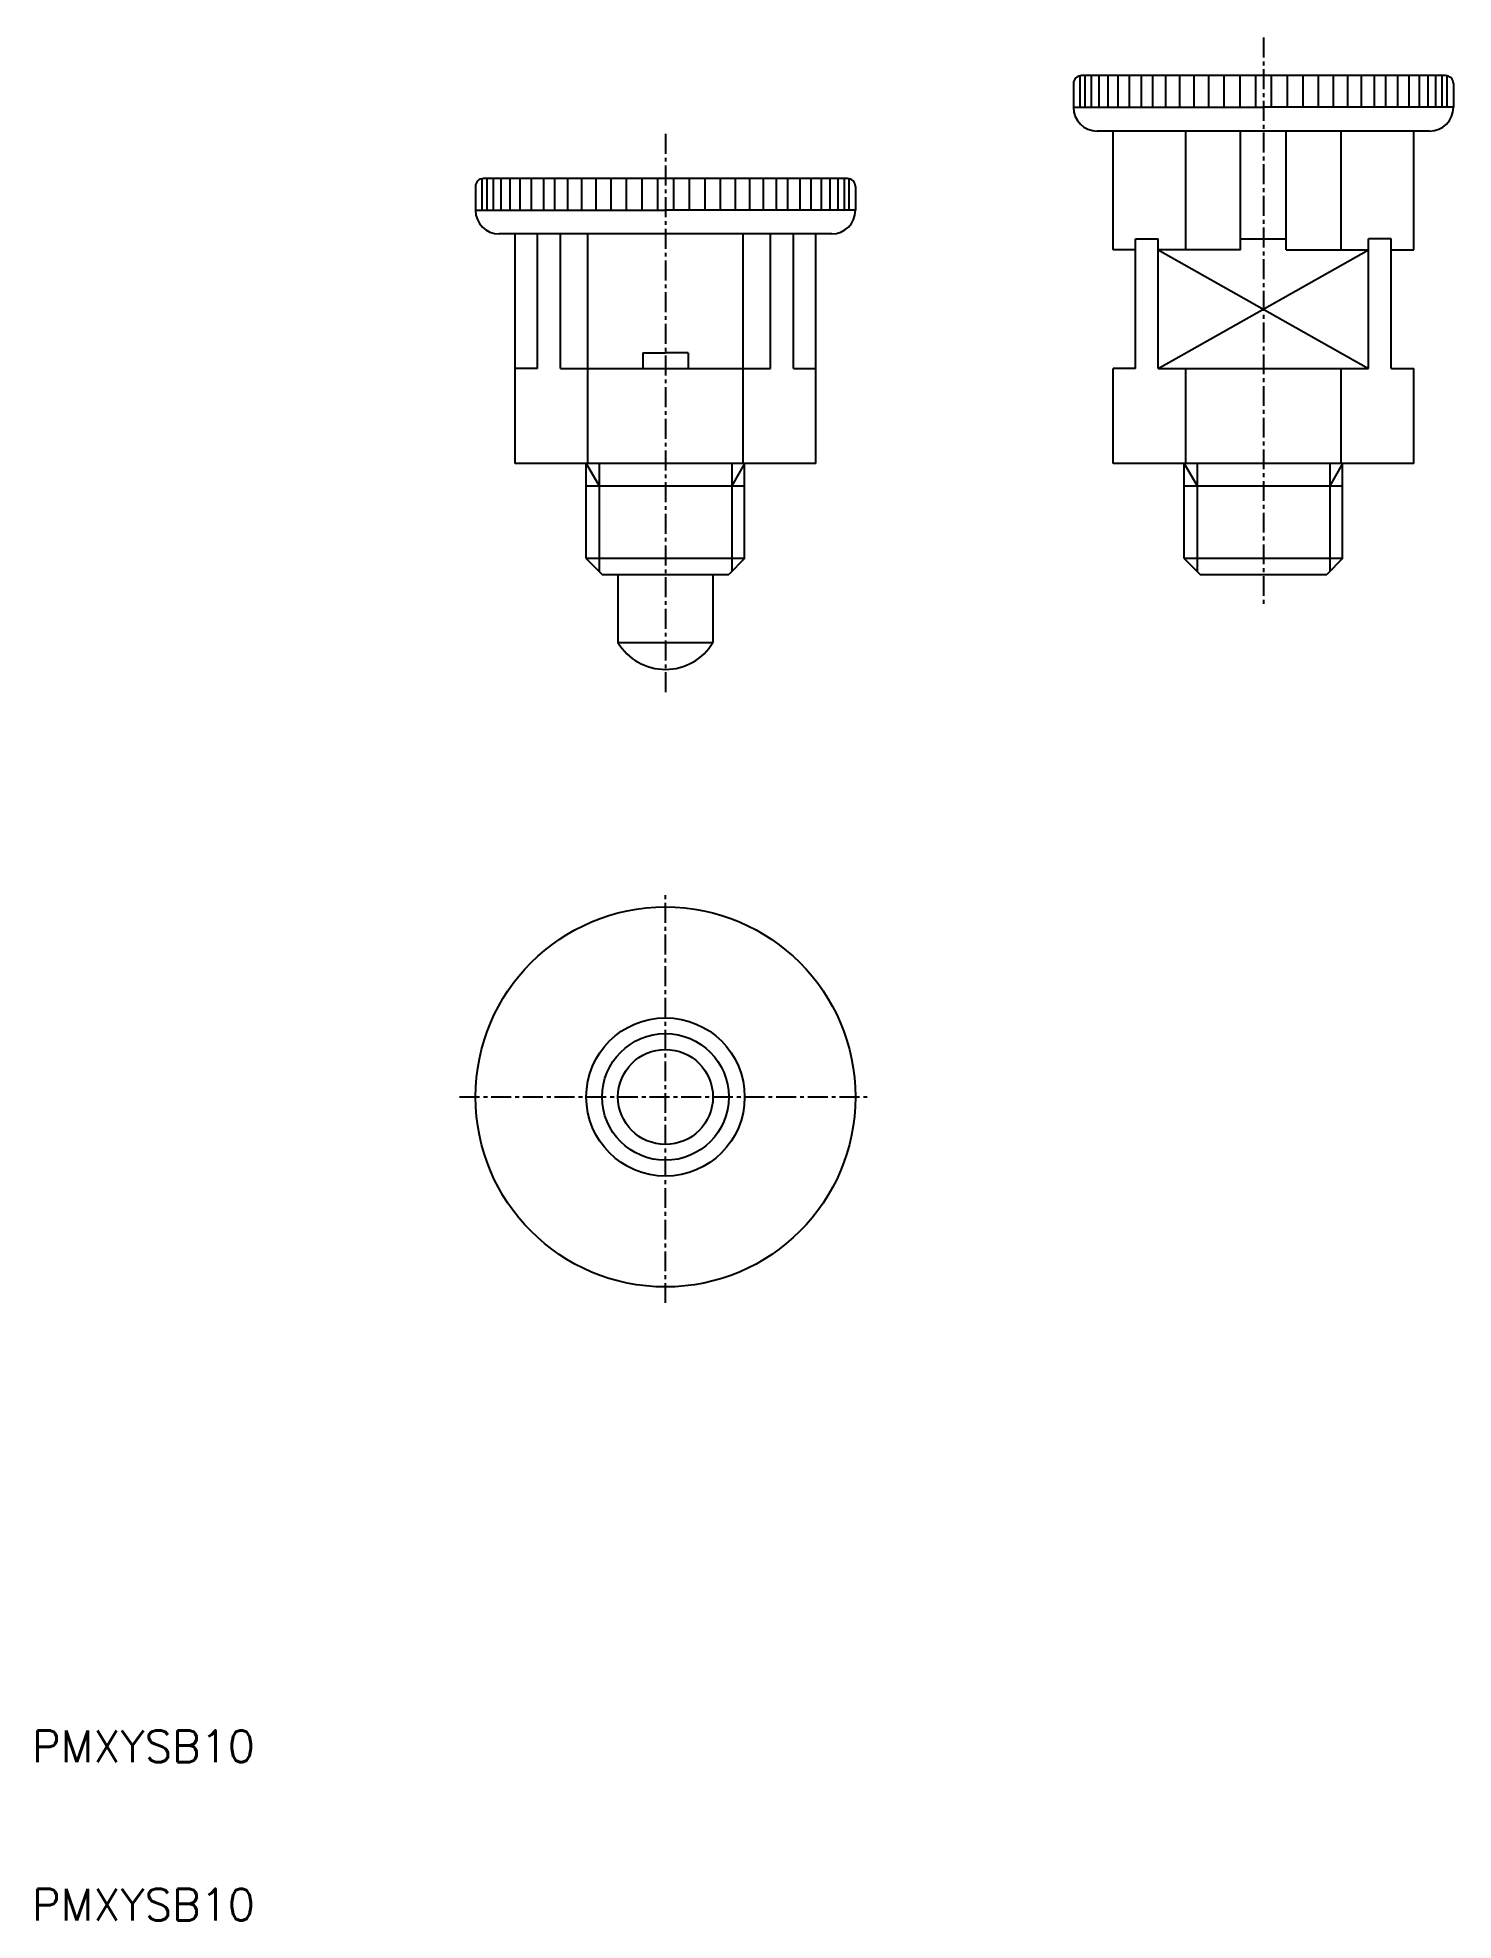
# Model space of a CAD drawing. Extents: x 10 to 100, y 10 to 129.
import ezdxf

# ---------------------------------------------------------------- set-up
doc = ezdxf.new("R2010")
doc.units = 0
doc.linetypes.add('CENTER', pattern=[2, 1.25, -0.25, 0.25, -0.25])
doc.layers.get('0').update_dxf_attribs({"linetype": 'CONTINUOUS'})
doc.layers.add('CENTER', color=1, linetype='CENTER')
doc.styles.get("Standard").update_dxf_attribs({"font": 'txt.shx'})

msp = doc.modelspace()

# ---------------------------------------------------------------- linework, layer by layer
at = {"color": 3, "linetype": 'CONTINUOUS'}
for p, q in [((76.18, 126.49), (76.18, 124.5)), ((76.49, 126.5), (76.49, 124.5)), ((76.89, 126.5), (76.89, 124.5)), ((77.38, 126.5), (77.38, 124.5)), ((77.94, 126.5), (77.94, 124.5)), ((78.58, 126.5), (78.58, 124.5)), ((79.28, 126.5), (79.28, 124.5)), ((80.05, 126.5), (80.05, 124.5)), ((80.77, 126.5), (80.77, 124.5)), ((81.59, 126.5), (81.59, 124.5)), ((82.46, 126.5), (82.46, 124.5)), ((83.37, 126.5), (83.37, 124.5)), ((84.31, 126.5), (84.31, 124.5)), ((85.28, 126.5), (85.28, 124.5)), ((86.27, 126.5), (86.27, 124.5)), ((87.27, 126.5), (87.27, 124.5)), ((88.27, 126.5), (88.27, 124.5)), ((89.27, 126.5), (89.27, 124.5)), ((90.26, 126.5), (90.26, 124.5)), ((91.23, 126.5), (91.23, 124.5)), ((92.17, 126.5), (92.17, 124.5)), ((93.08, 126.5), (93.08, 124.5)), ((93.95, 126.5), (93.95, 124.5)), ((94.77, 126.5), (94.77, 124.5)), ((95.48, 126.5), (95.48, 124.5)), ((96.25, 126.5), (96.25, 124.5)), ((96.96, 126.5), (96.96, 124.5)), ((97.6, 126.5), (97.6, 124.5)), ((98.16, 126.5), (98.16, 124.5)), ((98.64, 126.5), (98.64, 124.5)), ((99.04, 126.5), (99.04, 124.5)), ((99.36, 126.49), (99.36, 124.5)), ((75.77, 124.5), (87.77, 124.5)), ((99.77, 124.5), (87.77, 124.5)), ((82.86, 115.5), (82.86, 123)), ((92.68, 115.5), (92.68, 123)), ((38.41, 119.99), (38.41, 118)), ((38.72, 120), (38.72, 118)), ((39.12, 120), (39.12, 118)), ((39.61, 120), (39.61, 118)), ((40.17, 120), (40.17, 118)), ((40.81, 120), (40.81, 118)), ((41.51, 120), (41.51, 118)), ((42.29, 120), (42.29, 118)), ((43, 120), (43, 118)), ((43.82, 120), (43.82, 118)), ((44.69, 120), (44.69, 118)), ((45.6, 120), (45.6, 118)), ((46.54, 120), (46.54, 118)), ((47.51, 120), (47.51, 118)), ((48.5, 120), (48.5, 118)), ((49.5, 120), (49.5, 118)), ((50.5, 120), (50.5, 118)), ((51.5, 120), (51.5, 118)), ((52.49, 120), (52.49, 118)), ((53.46, 120), (53.46, 118)), ((54.4, 120), (54.4, 118)), ((55.31, 120), (55.31, 118)), ((56.18, 120), (56.18, 118)), ((57, 120), (57, 118)), ((57.71, 120), (57.71, 118)), ((58.49, 120), (58.49, 118)), ((59.19, 120), (59.19, 118)), ((59.83, 120), (59.83, 118)), ((60.39, 120), (60.39, 118)), ((60.88, 120), (60.88, 118)), ((61.28, 120), (61.28, 118)), ((61.59, 119.99), (61.59, 118)), ((38, 118), (50, 118)), ((62, 118), (50, 118)), ((41.92, 108), (41.92, 116.5)), ((43.36, 108), (43.36, 116.5)), ((45.09, 102), (45.09, 116.5)), ((54.91, 102), (54.91, 116.5)), ((56.64, 108), (56.64, 116.5)), ((58.08, 108), (58.08, 116.5)), ((81.13, 108), (94.41, 115.5)), ((81.13, 115.5), (94.41, 108)), ((48.56, 109), (48.56, 108)), ((48.56, 109), (50, 109)), ((51.44, 109), (50, 109)), ((51.44, 109), (51.44, 108)), ((41.92, 108), (40.5, 108)), ((43.36, 108), (56.64, 108)), ((58.08, 108), (59.5, 108)), ((82.86, 102), (82.86, 108)), ((92.68, 102), (92.68, 108)), ((45, 102), (45.81, 100.59)), ((45.81, 102), (45.81, 95.19)), ((55, 102), (54.19, 100.59)), ((54.19, 102), (54.19, 95.19)), ((82.77, 102), (83.58, 100.59)), ((83.58, 102), (83.58, 95.19)), ((92.77, 102), (91.96, 100.59)), ((91.96, 102), (91.96, 95.19))]:
    msp.add_line(p, q, dxfattribs=at)
at = {"color": 7, "linetype": 'CONTINUOUS'}
for p, q in [((99.27, 126.5), (76.27, 126.5)), ((75.77, 126), (75.77, 124.5)), ((99.77, 126), (99.77, 124.5)), ((98.27, 123), (77.27, 123)), ((78.27, 115.5), (78.27, 123)), ((86.32, 115.5), (86.32, 123)), ((89.21, 115.5), (89.21, 123)), ((97.27, 115.5), (97.27, 123)), ((38, 119.5), (38, 118)), ((61.5, 120), (38.5, 120)), ((62, 119.5), (62, 118)), ((60.5, 116.5), (39.5, 116.5)), ((40.5, 102), (40.5, 116.5)), ((59.5, 102), (59.5, 116.5)), ((79.68, 115.5), (78.27, 115.5)), ((79.68, 116.2), (81.13, 116.2)), ((79.68, 108), (79.68, 116.2)), ((81.13, 108), (81.13, 116.2)), ((86.32, 115.5), (81.13, 115.5)), ((86.32, 116.2), (87.77, 116.2)), ((87.77, 116.2), (89.21, 116.2)), ((89.21, 115.5), (94.41, 115.5)), ((94.41, 108), (94.41, 116.2)), ((95.85, 116.2), (94.41, 116.2)), ((95.85, 108), (95.85, 116.2)), ((95.85, 115.5), (97.27, 115.5)), ((79.68, 108), (78.27, 108)), ((78.27, 102), (78.27, 108)), ((81.13, 108), (94.41, 108)), ((95.85, 108), (97.27, 108)), ((97.27, 102), (97.27, 108)), ((59.5, 102), (40.5, 102)), ((45, 96), (45, 102)), ((55, 96), (55, 102)), ((97.27, 102), (78.27, 102)), ((82.77, 96), (82.77, 102)), ((92.77, 96), (92.77, 102)), ((45, 100.59), (55, 100.59)), ((82.77, 100.59), (92.77, 100.59)), ((55, 96), (45, 96)), ((45, 96), (46, 95)), ((55, 96), (54, 95)), ((92.77, 96), (82.77, 96)), ((82.77, 96), (83.77, 95)), ((92.77, 96), (91.77, 95)), ((46, 95), (54, 95)), ((47, 95), (47, 90.7)), ((53, 95), (53, 90.7)), ((83.77, 95), (91.77, 95)), ((47, 90.7), (53, 90.7))]:
    msp.add_line(p, q, dxfattribs=at)
for radius in [12, 5, 3]:
    msp.add_circle((50, 62), radius, dxfattribs=at)
at = {"color": 3, "linetype": 'CONTINUOUS'}
msp.add_circle((50, 62), 4, dxfattribs=at)
at = {"color": 7, "linetype": 'CONTINUOUS'}
for centre, radius, start, end in [((76.27, 126), 0.5, 90, 180), ((99.27, 126), 0.5, 0, 90), ((77.27, 124.5), 1.5, 180, 270), ((98.27, 124.5), 1.5, 270, 0), ((38.5, 119.5), 0.5, 90, 180), ((61.5, 119.5), 0.5, 0, 90), ((39.5, 118), 1.5, 180, 270), ((60.5, 118), 1.5, 270, 0), ((50, 92.5), 3.5, 211.0027, 270), ((50, 92.5), 3.5, 270, 328.9973)]:
    msp.add_arc(centre, radius, start, end, dxfattribs=at)
at = {"layer": 'CENTER', "color": 1, "linetype": 'CENTER'}
for p, q in [((87.77, 128.9), (87.77, 92.99)), ((50, 122.82), (50, 87.4)), ((50, 49), (50, 75)), ((37, 62), (63, 62))]:
    msp.add_line(p, q, dxfattribs=at)

# ---------------------------------------------------------------- texts
at = {"color": 7, "linetype": 'CONTINUOUS'}
for p in [(10, 20), (10, 10)]:
    msp.add_text('PMXYSB10', height=2, dxfattribs=at).set_placement(p)

doc.saveas('drawing.dxf')
